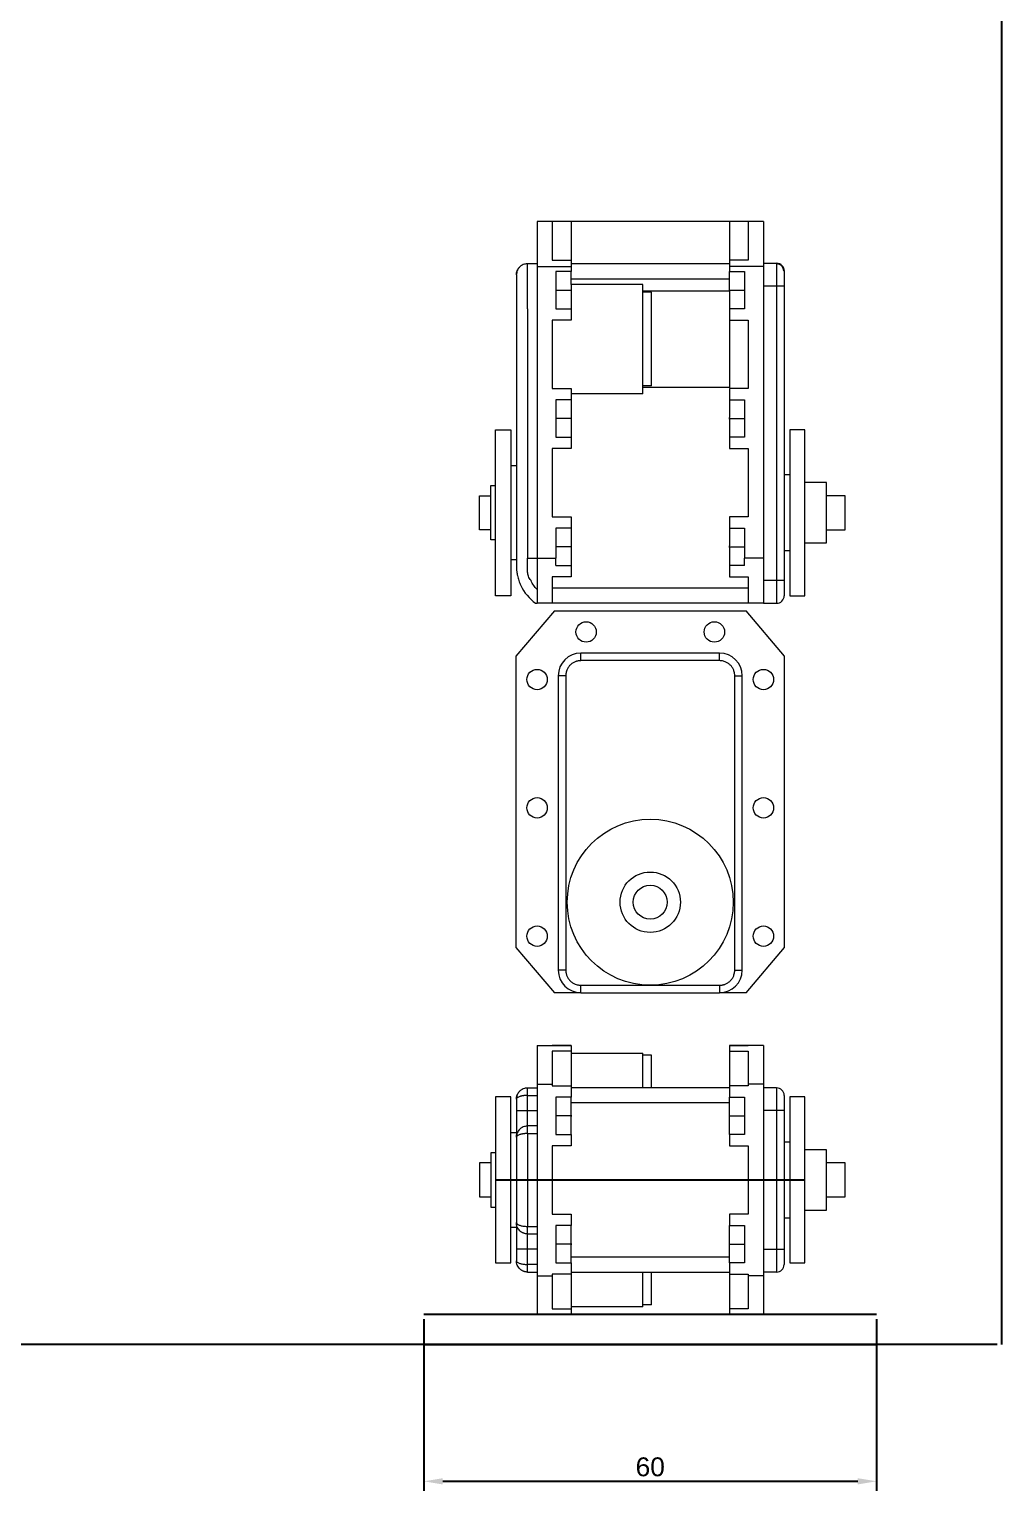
# Model space of a CAD drawing. Header units: millimetres. Extents: x 2045 to 5131, y -377 to 2192.
# Drawn here: x 3017.9 to 3146.9, y 1242.3 to 1436 of the extents above; entities that cross this region are included whole.
import ezdxf

# ---------------------------------------------------------------- set-up
doc = ezdxf.new("R2010")
doc.units = ezdxf.units.MM
doc.layers.add('AM_5', color=3, linetype='Continuous', lineweight=25)
doc.layers.add('Legs', color=7, linetype='Continuous')
doc.styles.get("Standard").update_dxf_attribs({"font": 'arial.ttf'})
doc.dimstyles.new('ISO-25$0', dxfattribs={"dimtxt": 2.5, "dimasz": 2.5, "dimexe": 1.25, "dimexo": 0.625, "dimtad": 1, "dimtxsty": 'Standard', "dimcen": 2.5, "dimadec": 0, "dimazin": 0, "dimtfac": 1, "dimtmove": 0, "dimatfit": 3, "dimfxl": 1, "dimarcsym": 0})

# ---------------------------------------------------------------- blocks, each defined once
blk = doc.blocks.new('*D15')
at = {"layer": 'AM_5', "color": 0, "lineweight": -2, "transparency": 16777216}
for p, q in [((3146.23, 1776.71), (2818.61, 1776.71)), ((2819.86, 1774.21), (2819.86, 1264.21)), ((3146.23, 1261.71), (2818.61, 1261.71))]:
    blk.add_line(p, q, dxfattribs=at)
at = {"layer": 'AM_5', "color": 0, "transparency": 16777216}
for points in [[(2819.44, 1774.21), (2820.27, 1774.21), (2819.86, 1776.71)], [(2819.44, 1264.21), (2820.27, 1264.21), (2819.86, 1261.71)]]:
    blk.add_solid(points, dxfattribs=at)
at = {"layer": 'Defpoints', "color": 0, "transparency": 16777216}
for p in [(3146.85, 1776.71), (2819.86, 1261.71), (3146.85, 1261.71)]:
    blk.add_point(p, dxfattribs=at)
at = {"layer": 'AM_5', "color": 0, "transparency": 16777216, "insert": (2817.95, 1519.21), "char_height": 2.5, "attachment_point": 5, "rotation": 90}
blk.add_mtext('515', dxfattribs=at)
blk = doc.blocks.new('*D16')
at = {"layer": 'AM_5', "color": 0, "lineweight": -2, "transparency": 16777216}
for p, q in [((3070.25, 1265.09), (3070.25, 1242.34)), ((3130.25, 1265.09), (3130.25, 1242.34)), ((3072.75, 1243.59), (3127.75, 1243.59))]:
    blk.add_line(p, q, dxfattribs=at)
at = {"layer": 'AM_5', "color": 0, "transparency": 16777216}
for points in [[(3072.75, 1244), (3072.75, 1243.17), (3070.25, 1243.59)], [(3127.75, 1244), (3127.75, 1243.17), (3130.25, 1243.59)]]:
    blk.add_solid(points, dxfattribs=at)
at = {"layer": 'Defpoints', "color": 0, "transparency": 16777216}
for p in [(3070.25, 1265.71), (3130.25, 1265.71), (3130.25, 1243.59)]:
    blk.add_point(p, dxfattribs=at)
at = {"layer": 'AM_5', "color": 0, "transparency": 16777216, "insert": (3100.25, 1245.49), "char_height": 2.5, "attachment_point": 5}
blk.add_mtext('60', dxfattribs=at)

msp = doc.modelspace()

# ---------------------------------------------------------------- linework, layer by layer
msp.add_line((3146.853, 1261.713), (3146.853, 1761.713))
at = {"layer": 'Legs', "color": 7, "linetype": 'Continuous', "lineweight": 15}
for p, q in [((3085.252, 1410.513), (3085.252, 1404.513)), ((3115.252, 1410.513), (3085.252, 1410.513)), ((3087.252, 1410.513), (3087.252, 1405.388)), ((3089.752, 1410.513), (3089.752, 1405.388)), ((3110.752, 1410.513), (3110.752, 1405.388)), ((3113.252, 1410.513), (3113.252, 1405.388)), ((3115.252, 1410.513), (3115.252, 1404.513)), ((3084.002, 1404.913), (3085.252, 1404.913)), ((3084.002, 1401.913), (3084.002, 1403.913)), ((3085.252, 1404.513), (3085.252, 1365.913)), ((3085.252, 1404.513), (3089.752, 1404.513)), ((3087.252, 1405.388), (3089.752, 1405.388)), ((3089.752, 1403.888), (3087.752, 1403.888)), ((3087.752, 1403.888), (3087.752, 1398.938)), ((3089.752, 1405.388), (3089.752, 1404.513)), ((3089.752, 1404.913), (3110.752, 1404.913)), ((3089.752, 1404.513), (3089.752, 1403.888)), ((3089.752, 1402.163), (3089.752, 1403.888)), ((3113.252, 1405.388), (3110.752, 1405.388)), ((3110.752, 1405.388), (3110.752, 1404.513)), ((3110.752, 1404.513), (3110.752, 1403.888)), ((3115.252, 1404.513), (3110.752, 1404.513)), ((3110.752, 1403.888), (3112.752, 1403.888)), ((3110.752, 1401.513), (3110.752, 1403.888)), ((3112.752, 1403.888), (3112.752, 1398.938)), ((3117.002, 1404.913), (3115.252, 1404.913)), ((3115.252, 1404.513), (3115.252, 1365.913)), ((3117.002, 1404.913), (3117.002, 1401.913)), ((3082.502, 1403.412), (3082.502, 1401.913)), ((3084.002, 1399.913), (3084.002, 1401.913)), ((3089.752, 1402.913), (3110.752, 1402.913)), ((3089.752, 1402.163), (3089.752, 1398.938)), ((3099.252, 1402.163), (3089.752, 1402.163)), ((3099.252, 1387.663), (3099.252, 1402.163)), ((3117.002, 1401.913), (3115.252, 1401.913)), ((3118.002, 1401.913), (3117.002, 1401.913)), ((3117.002, 1401.913), (3117.002, 1362.913)), ((3118.002, 1401.913), (3118.002, 1362.913)), ((3087.752, 1401.413), (3089.752, 1401.413)), ((3099.252, 1401.313), (3110.752, 1401.313)), ((3100.402, 1401.123), (3099.252, 1401.123)), ((3100.402, 1388.703), (3100.402, 1401.123)), ((3110.752, 1401.313), (3110.752, 1401.513)), ((3110.752, 1401.413), (3112.752, 1401.413)), ((3110.752, 1401.313), (3110.752, 1398.938)), ((3082.502, 1398.412), (3082.502, 1366.414)), ((3084.002, 1398.913), (3084.002, 1365.913)), ((3087.752, 1398.938), (3089.752, 1398.938)), ((3089.752, 1398.938), (3089.752, 1397.438)), ((3110.752, 1398.938), (3110.752, 1397.438)), ((3112.752, 1398.938), (3110.752, 1398.938)), ((3089.752, 1397.438), (3087.252, 1397.438)), ((3087.252, 1397.438), (3087.252, 1388.388)), ((3110.752, 1397.438), (3113.252, 1397.438)), ((3110.752, 1397.438), (3110.752, 1388.513)), ((3113.252, 1397.438), (3113.252, 1388.388)), ((3087.252, 1388.388), (3089.752, 1388.388)), ((3089.752, 1388.388), (3089.752, 1386.888)), ((3100.402, 1388.703), (3099.252, 1388.703)), ((3110.752, 1388.513), (3099.252, 1388.513)), ((3110.752, 1388.388), (3110.752, 1386.888)), ((3113.252, 1388.388), (3110.752, 1388.388)), ((3089.752, 1386.888), (3087.752, 1386.888)), ((3087.752, 1386.888), (3087.752, 1381.938)), ((3099.252, 1387.663), (3089.752, 1387.663)), ((3089.752, 1386.888), (3089.752, 1384.513)), ((3110.752, 1386.888), (3112.752, 1386.888)), ((3110.752, 1386.888), (3110.752, 1384.513)), ((3112.752, 1386.888), (3112.752, 1381.938)), ((3089.752, 1384.513), (3089.752, 1384.313)), ((3110.752, 1384.313), (3110.752, 1384.513)), ((3079.752, 1360.913), (3079.752, 1382.913)), ((3081.752, 1382.913), (3081.752, 1360.913)), ((3089.752, 1384.413), (3087.752, 1384.413)), ((3089.752, 1384.313), (3089.752, 1381.938)), ((3110.752, 1384.413), (3112.752, 1384.413)), ((3110.752, 1384.313), (3110.752, 1381.938)), ((3118.752, 1382.913), (3118.752, 1360.913)), ((3120.752, 1360.913), (3120.752, 1382.913)), ((3087.752, 1381.938), (3089.752, 1381.938)), ((3089.752, 1381.938), (3089.752, 1380.438)), ((3110.752, 1381.938), (3110.752, 1380.438)), ((3112.752, 1381.938), (3110.752, 1381.938)), ((3089.752, 1380.438), (3087.252, 1380.438)), ((3087.252, 1380.438), (3087.252, 1371.388)), ((3110.752, 1380.438), (3113.252, 1380.438)), ((3113.252, 1380.438), (3113.252, 1371.388)), ((3079.102, 1368.313), (3079.102, 1375.513)), ((3123.602, 1367.913), (3123.602, 1375.913)), ((3077.602, 1369.663), (3077.602, 1374.163)), ((3126.102, 1369.663), (3126.102, 1374.163)), ((3087.252, 1371.388), (3089.752, 1371.388)), ((3089.752, 1371.388), (3089.752, 1369.888)), ((3110.752, 1371.388), (3110.752, 1369.888)), ((3113.252, 1371.388), (3110.752, 1371.388)), ((3089.752, 1369.888), (3087.752, 1369.888)), ((3087.752, 1369.888), (3087.752, 1365.913)), ((3089.752, 1369.888), (3089.752, 1367.513)), ((3110.752, 1369.888), (3112.752, 1369.888)), ((3110.752, 1369.888), (3110.752, 1367.513)), ((3112.752, 1369.888), (3112.752, 1365.913)), ((3089.752, 1367.413), (3087.752, 1367.413)), ((3089.752, 1367.513), (3089.752, 1367.313)), ((3089.752, 1367.313), (3089.752, 1364.938)), ((3110.752, 1367.313), (3110.752, 1367.513)), ((3110.752, 1367.413), (3112.752, 1367.413)), ((3110.752, 1367.313), (3110.752, 1364.938)), ((3084.002, 1365.913), (3085.252, 1365.913)), ((3085.252, 1365.913), (3087.752, 1365.913)), ((3085.252, 1365.913), (3085.252, 1359.913)), ((3087.752, 1364.938), (3087.752, 1365.913)), ((3112.752, 1364.938), (3112.752, 1365.913)), ((3115.252, 1365.913), (3112.752, 1365.913)), ((3115.252, 1365.913), (3115.252, 1359.913)), ((3084.002, 1364.056), (3084.002, 1364.913)), ((3089.752, 1363.438), (3087.252, 1363.438)), ((3087.252, 1363.438), (3087.252, 1359.913)), ((3087.752, 1364.938), (3089.752, 1364.938)), ((3089.752, 1364.938), (3089.752, 1363.438)), ((3110.752, 1364.938), (3110.752, 1363.438)), ((3112.752, 1364.938), (3110.752, 1364.938)), ((3110.752, 1363.438), (3113.252, 1363.438)), ((3113.252, 1363.438), (3113.252, 1359.913)), ((3113.252, 1361.913), (3087.252, 1361.913)), ((3117.002, 1362.913), (3115.252, 1362.913)), ((3117.002, 1362.913), (3117.002, 1359.913)), ((3118.002, 1362.913), (3117.002, 1362.913)), ((3087.252, 1359.913), (3085.252, 1359.913)), ((3113.252, 1359.913), (3087.252, 1359.913)), ((3115.252, 1359.913), (3113.252, 1359.913)), ((3115.252, 1359.913), (3117.002, 1359.913)), ((3087.552, 1358.913), (3082.452, 1352.913)), ((3087.552, 1358.913), (3112.952, 1358.913)), ((3110.359, 1358.913), (3112.359, 1358.913)), ((3118.052, 1352.913), (3112.952, 1358.913)), ((3082.452, 1352.913), (3082.452, 1314.313)), ((3109.452, 1353.313), (3091.052, 1353.313)), ((3091.052, 1352.313), (3091.052, 1353.313)), ((3109.452, 1352.313), (3091.052, 1352.313)), ((3109.452, 1352.313), (3109.452, 1353.313)), ((3118.052, 1314.313), (3118.052, 1352.913)), ((3088.052, 1350.313), (3088.052, 1311.313)), ((3089.052, 1350.313), (3088.052, 1350.313)), ((3089.052, 1350.313), (3089.052, 1311.313)), ((3111.452, 1311.313), (3111.452, 1350.313)), ((3111.452, 1350.313), (3112.452, 1350.313)), ((3112.452, 1311.313), (3112.452, 1350.313)), ((3082.452, 1314.313), (3087.552, 1308.313)), ((3112.952, 1308.313), (3118.052, 1314.313)), ((3089.052, 1311.313), (3088.052, 1311.313)), ((3111.452, 1311.313), (3112.452, 1311.313)), ((3091.052, 1309.313), (3109.452, 1309.313)), ((3091.052, 1308.313), (3091.052, 1309.313)), ((3109.452, 1309.313), (3109.452, 1308.313)), ((3091.052, 1308.313), (3087.552, 1308.313)), ((3090.052, 1308.313), (3087.552, 1308.313)), ((3091.052, 1308.313), (3109.452, 1308.313)), ((3112.952, 1308.313), (3109.452, 1308.313)), ((3112.952, 1308.313), (3110.452, 1308.313)), ((3085.252, 1301.313), (3085.252, 1296.213)), ((3085.252, 1301.313), (3089.752, 1301.313)), ((3089.752, 1301.313), (3087.252, 1301.313)), ((3089.752, 1301.313), (3087.252, 1301.313)), ((3089.752, 1301.313), (3087.752, 1301.313)), ((3089.752, 1301.313), (3087.752, 1301.313)), ((3089.752, 1301.313), (3089.752, 1300.569)), ((3110.752, 1301.313), (3110.752, 1300.569)), ((3115.252, 1301.313), (3110.752, 1301.313)), ((3110.752, 1301.313), (3112.752, 1301.313)), ((3110.752, 1301.313), (3113.252, 1301.313)), ((3110.752, 1301.313), (3112.752, 1301.313)), ((3110.752, 1301.313), (3113.252, 1301.313)), ((3115.252, 1301.313), (3115.252, 1296.213)), ((3089.752, 1300.569), (3087.252, 1300.569)), ((3087.252, 1300.569), (3087.252, 1296.213)), ((3089.752, 1300.569), (3089.752, 1295.988)), ((3089.752, 1300.313), (3099.252, 1300.313)), ((3099.252, 1295.713), (3099.252, 1300.313)), ((3100.402, 1300.063), (3099.252, 1300.063)), ((3100.402, 1295.713), (3100.402, 1300.063)), ((3110.752, 1300.569), (3113.252, 1300.569)), ((3110.752, 1300.569), (3110.752, 1295.988)), ((3113.252, 1300.569), (3113.252, 1296.213)), ((3084.002, 1295.713), (3085.252, 1295.713)), ((3085.252, 1296.213), (3087.252, 1296.213)), ((3085.252, 1296.213), (3085.252, 1270.813)), ((3087.252, 1296.213), (3087.252, 1295.988)), ((3087.252, 1295.988), (3089.752, 1295.988)), ((3089.752, 1295.988), (3089.752, 1294.488)), ((3110.752, 1295.713), (3089.752, 1295.713)), ((3110.752, 1295.988), (3110.752, 1294.488)), ((3113.252, 1295.988), (3110.752, 1295.988)), ((3115.252, 1296.213), (3113.252, 1296.213)), ((3113.252, 1296.213), (3113.252, 1295.988)), ((3115.252, 1296.213), (3115.252, 1270.813)), ((3117.002, 1295.713), (3115.252, 1295.713)), ((3117.002, 1295.713), (3117.002, 1292.713)), ((3079.752, 1294.513), (3079.752, 1272.513)), ((3081.752, 1272.513), (3081.752, 1294.513)), ((3082.502, 1294.212), (3082.502, 1292.663)), ((3084.002, 1292.663), (3084.002, 1294.713)), ((3084.002, 1294.713), (3085.252, 1294.713)), ((3089.752, 1294.488), (3087.752, 1294.488)), ((3087.752, 1294.488), (3087.752, 1289.538)), ((3089.752, 1292.113), (3089.752, 1294.488)), ((3110.752, 1293.713), (3089.752, 1293.713)), ((3110.752, 1294.488), (3112.752, 1294.488)), ((3110.752, 1292.113), (3110.752, 1294.488)), ((3112.752, 1294.488), (3112.752, 1289.538)), ((3118.752, 1294.513), (3118.752, 1272.513)), ((3120.752, 1272.513), (3120.752, 1294.513)), ((3084.002, 1292.663), (3082.502, 1292.663)), ((3084.002, 1290.663), (3084.002, 1292.663)), ((3085.252, 1292.663), (3084.002, 1292.663)), ((3089.752, 1292.013), (3087.752, 1292.013)), ((3089.752, 1292.113), (3089.752, 1291.913)), ((3089.752, 1289.538), (3089.752, 1291.913)), ((3110.752, 1291.913), (3110.752, 1292.113)), ((3110.752, 1292.013), (3112.752, 1292.013)), ((3110.752, 1289.538), (3110.752, 1291.913)), ((3117.002, 1292.713), (3115.252, 1292.713)), ((3118.002, 1292.713), (3117.002, 1292.713)), ((3117.002, 1292.713), (3117.002, 1274.313)), ((3118.002, 1292.713), (3118.002, 1274.313)), ((3085.252, 1290.663), (3084.002, 1290.663)), ((3084.002, 1289.663), (3084.002, 1277.363)), ((3084.002, 1289.663), (3085.252, 1289.663)), ((3082.502, 1289.162), (3082.502, 1277.864)), ((3089.752, 1288.038), (3087.252, 1288.038)), ((3087.252, 1288.038), (3087.252, 1278.988)), ((3087.752, 1289.538), (3089.752, 1289.538)), ((3089.752, 1289.538), (3089.752, 1288.038)), ((3110.752, 1289.538), (3110.752, 1288.038)), ((3112.752, 1289.538), (3110.752, 1289.538)), ((3110.752, 1288.038), (3113.252, 1288.038)), ((3113.252, 1288.038), (3113.252, 1278.988)), ((3077.602, 1285.763), (3077.602, 1281.263)), ((3079.102, 1287.113), (3079.102, 1279.913)), ((3123.602, 1279.513), (3123.602, 1287.513)), ((3126.102, 1281.263), (3126.102, 1285.763)), ((3087.252, 1278.988), (3089.752, 1278.988)), ((3089.752, 1278.988), (3089.752, 1277.488)), ((3110.752, 1278.988), (3110.752, 1277.488)), ((3113.252, 1278.988), (3110.752, 1278.988)), ((3084.002, 1277.363), (3085.252, 1277.363)), ((3084.002, 1276.363), (3085.252, 1276.363)), ((3084.002, 1274.363), (3084.002, 1276.363)), ((3089.752, 1277.488), (3087.752, 1277.488)), ((3087.752, 1277.488), (3087.752, 1272.538)), ((3089.752, 1275.113), (3089.752, 1277.488)), ((3110.752, 1277.488), (3112.752, 1277.488)), ((3110.752, 1275.113), (3110.752, 1277.488)), ((3112.752, 1277.488), (3112.752, 1272.538)), ((3084.002, 1274.363), (3082.502, 1274.363)), ((3082.502, 1274.363), (3082.502, 1272.814)), ((3085.252, 1274.363), (3084.002, 1274.363)), ((3084.002, 1272.313), (3084.002, 1274.363)), ((3089.752, 1275.013), (3087.752, 1275.013)), ((3089.752, 1275.113), (3089.752, 1274.913)), ((3089.752, 1272.538), (3089.752, 1274.913)), ((3110.752, 1274.913), (3110.752, 1275.113)), ((3110.752, 1275.013), (3112.752, 1275.013)), ((3110.752, 1272.538), (3110.752, 1274.913)), ((3117.002, 1274.313), (3115.252, 1274.313)), ((3117.002, 1274.313), (3117.002, 1271.313)), ((3118.002, 1274.313), (3117.002, 1274.313)), ((3085.252, 1272.313), (3084.002, 1272.313)), ((3087.752, 1272.538), (3089.752, 1272.538)), ((3089.752, 1273.313), (3110.752, 1273.313)), ((3089.752, 1272.538), (3089.752, 1271.038)), ((3110.752, 1272.538), (3110.752, 1271.038)), ((3112.752, 1272.538), (3110.752, 1272.538)), ((3084.002, 1271.313), (3085.252, 1271.313)), ((3085.252, 1270.813), (3087.252, 1270.813)), ((3085.252, 1270.813), (3085.252, 1265.713)), ((3089.752, 1271.038), (3087.252, 1271.038)), ((3087.252, 1271.038), (3087.252, 1270.813)), ((3087.252, 1270.813), (3087.252, 1266.457)), ((3089.752, 1271.313), (3110.752, 1271.313)), ((3089.752, 1271.038), (3089.752, 1266.457)), ((3099.252, 1266.713), (3099.252, 1271.313)), ((3100.402, 1266.963), (3100.402, 1271.313)), ((3110.752, 1271.038), (3113.252, 1271.038)), ((3110.752, 1271.038), (3110.752, 1266.457)), ((3113.252, 1271.038), (3113.252, 1270.813)), ((3115.252, 1270.813), (3113.252, 1270.813)), ((3113.252, 1270.813), (3113.252, 1266.457)), ((3117.002, 1271.313), (3115.252, 1271.313)), ((3115.252, 1270.813), (3115.252, 1265.713)), ((3087.252, 1266.457), (3089.752, 1266.457)), ((3099.252, 1266.713), (3089.752, 1266.713)), ((3089.752, 1266.457), (3089.752, 1265.713)), ((3100.402, 1266.963), (3099.252, 1266.963)), ((3113.252, 1266.457), (3110.752, 1266.457)), ((3110.752, 1266.457), (3110.752, 1265.713)), ((3085.252, 1265.713), (3089.752, 1265.713)), ((3087.252, 1265.713), (3089.752, 1265.713)), ((3087.252, 1265.713), (3089.752, 1265.713)), ((3087.752, 1265.713), (3089.752, 1265.713)), ((3087.752, 1265.713), (3089.752, 1265.713)), ((3115.252, 1265.713), (3110.752, 1265.713)), ((3112.752, 1265.713), (3110.752, 1265.713)), ((3113.252, 1265.713), (3110.752, 1265.713)), ((3112.752, 1265.713), (3110.752, 1265.713)), ((3113.252, 1265.713), (3110.752, 1265.713))]:
    msp.add_line(p, q, dxfattribs=at)
at = {"layer": 'Legs', "color": 1}
for p, q in [((3079.752, 1283.513), (3120.752, 1283.513)), ((3070.252, 1265.713), (3130.252, 1265.713)), ((3070.252, 1261.713), (3130.252, 1261.713))]:
    msp.add_line(p, q, dxfattribs=at)
at = {"layer": 'Legs', "color": 7, "linetype": 'Continuous', "lineweight": 15}
for centre, radius in [((3091.752, 1356.113), 1.35), ((3108.752, 1356.113), 1.35), ((3085.252, 1349.813), 1.35), ((3115.252, 1349.813), 1.35), ((3085.252, 1332.813), 1.35), ((3115.252, 1332.813), 1.35), ((3100.252, 1320.313), 11), ((3100.252, 1320.313), 4), ((3100.252, 1320.313), 2.25), ((3085.252, 1315.813), 1.35), ((3115.252, 1315.813), 1.35)]:
    msp.add_circle(centre, radius, dxfattribs=at)
at = {"layer": 'Legs', "color": 7, "linetype": 'Continuous'}
msp.add_arc((3117.002, 1403.913), 1, 360, 90, dxfattribs=at)
at = {"layer": 'Legs', "color": 7, "linetype": 'Continuous', "lineweight": 15}
for centre, radius, start, end in [((3088.679, 1364.913), 6.177, 205.31713, 234.04316), ((3117.002, 1360.913), 1, 270, 0.00001), ((3091.052, 1350.313), 3, 90, 180), ((3109.452, 1350.313), 3, 0, 90), ((3091.052, 1311.313), 3, 180, 270), ((3109.452, 1311.313), 3, 270, 0), ((3117.002, 1294.713), 1, 359.99999, 90), ((3117.002, 1272.313), 1, 270, 0)]:
    msp.add_arc(centre, radius, start, end, dxfattribs=at)
for points, knots in [([(3082.502, 1403.412), (3082.508, 1403.506), (3082.52, 1403.705), (3082.584, 1403.94), (3082.657, 1404.065), (3082.676, 1404.099)], [0, 0, 0, 0, 0.3971375, 0.8406945, 1, 1, 1, 1]), ([(3082.857, 1404.378), (3082.846, 1404.367), (3082.785, 1404.299), (3082.678, 1404.128), (3082.557, 1403.846), (3082.538, 1403.62), (3082.528, 1403.497)], [0, 0, 0, 0, 0.050132, 0.2955176, 0.6187189, 1, 1, 1, 1]), ([(3084.018, 1404.896), (3083.942, 1404.892), (3083.795, 1404.884), (3083.536, 1404.828), (3083.229, 1404.708), (3083.006, 1404.553), (3082.882, 1404.408), (3082.857, 1404.378)], [0, 0, 0, 0, 0.1677828, 0.3204249, 0.5757663, 0.9127774, 1, 1, 1, 1]), ([(3084.002, 1403.913), (3084.002, 1404.044), (3084.002, 1404.307), (3084.002, 1404.634), (3084.002, 1404.84), (3084.002, 1404.868), (3084.002, 1404.878)], [0, 0, 0, 0, 0.2825843, 0.5651687, 0.847753, 1, 1, 1, 1]), ([(3118.002, 1403.913), (3118.002, 1403.912), (3118.002, 1403.911), (3118.002, 1403.898), (3118.002, 1403.879), (3118.002, 1403.852), (3118.002, 1403.816), (3118.002, 1403.742), (3118.002, 1403.597), (3118.002, 1403.337), (3118.002, 1403.019), (3118.002, 1402.701), (3118.002, 1402.412), (3118.002, 1402.164), (3118.002, 1401.997), (3118.002, 1401.913)], [0, 0, 0, 0, 0.0403222, 0.0803171, 0.1201425, 0.159958, 0.1999236, 0.2401972, 0.3700419, 0.5000573, 0.629902, 0.7599174, 0.8400454, 0.9196463, 1, 1, 1, 1]), ([(3082.502, 1401.913), (3082.502, 1400.985), (3082.502, 1400.094), (3082.502, 1398.782), (3082.502, 1398.413), (3082.502, 1398.413)], [0, 0, 0, 0, 0.5, 0.5, 1, 1, 1, 1]), ([(3084.002, 1398.913), (3084.002, 1399.044), (3084.002, 1399.307), (3084.002, 1399.634), (3084.002, 1399.84), (3084.002, 1399.868), (3084.002, 1399.878)], [0, 0, 0, 0, 0.2825844, 0.5651689, 0.8477533, 1, 1, 1, 1]), ([(3084.002, 1364.913), (3084.002, 1364.913), (3084.002, 1364.934), (3084.002, 1365.032), (3084.002, 1365.108), (3084.002, 1365.303), (3084.002, 1365.422), (3084.002, 1365.668), (3084.002, 1365.795), (3084.002, 1365.913)], [0, 0, 0, 0, 0.25, 0.25, 0.5, 0.5, 0.75, 0.75, 1, 1, 1, 1]), ([(3082.502, 1364.913), (3082.502, 1364.853), (3082.503, 1364.734), (3082.512, 1364.55), (3082.525, 1364.363), (3082.546, 1364.172), (3082.572, 1363.977), (3082.606, 1363.779), (3082.655, 1363.538), (3082.726, 1363.254), (3082.827, 1362.927), (3082.948, 1362.597), (3083.046, 1362.381), (3083.095, 1362.271)], [0, 0, 0, 0, 0.070877, 0.1420784, 0.2137175, 0.285906, 0.3587527, 0.4323636, 0.5068416, 0.6264285, 0.748243, 0.872652, 1, 1, 1, 1]), ([(3084.451, 1362.913), (3084.299, 1363.097), (3084.183, 1363.293), (3084.034, 1363.684), (3084.002, 1363.878), (3084.002, 1364.056)], [0, 0, 0, 0, 0.5, 0.5, 1, 1, 1, 1]), ([(3118.002, 1362.913), (3118.002, 1362.871), (3118.002, 1362.787), (3118.002, 1362.661), (3118.002, 1362.538), (3118.002, 1362.415), (3118.002, 1362.295), (3118.002, 1362.088), (3118.002, 1361.807), (3118.002, 1361.489), (3118.002, 1361.229), (3118.002, 1361.065), (3118.002, 1360.971), (3118.002, 1360.922), (3118.002, 1360.916), (3118.002, 1360.913)], [0, 0, 0, 0, 0.04032222, 0.08031714, 0.12014249, 0.15995801, 0.19992356, 0.24019724, 0.37004189, 0.50005725, 0.62990199, 0.75991743, 0.84004545, 0.91964627, 1, 1, 1, 1]), ([(3091.052, 1352.313), (3091.01, 1352.312), (3090.926, 1352.311), (3090.8, 1352.298), (3090.677, 1352.279), (3090.555, 1352.252), (3090.434, 1352.216), (3090.227, 1352.142), (3089.946, 1351.997), (3089.628, 1351.737), (3089.368, 1351.419), (3089.204, 1351.101), (3089.11, 1350.812), (3089.061, 1350.564), (3089.055, 1350.397), (3089.052, 1350.313)], [0, 0, 0, 0, 0.0403222, 0.0803171, 0.1201425, 0.159958, 0.1999236, 0.2401972, 0.3700419, 0.5000573, 0.629902, 0.7599174, 0.8400454, 0.9196463, 1, 1, 1, 1]), ([(3111.452, 1350.313), (3111.451, 1350.355), (3111.45, 1350.439), (3111.437, 1350.564), (3111.418, 1350.688), (3111.391, 1350.81), (3111.355, 1350.931), (3111.281, 1351.138), (3111.136, 1351.419), (3110.876, 1351.736), (3110.558, 1351.997), (3110.24, 1352.161), (3109.951, 1352.255), (3109.703, 1352.304), (3109.536, 1352.31), (3109.452, 1352.313)], [0, 0, 0, 0, 0.0403222, 0.0803171, 0.1201425, 0.159958, 0.1999236, 0.2401972, 0.3700419, 0.5000573, 0.629902, 0.7599174, 0.8400454, 0.9196463, 1, 1, 1, 1]), ([(3089.052, 1311.313), (3089.053, 1311.271), (3089.054, 1311.187), (3089.066, 1311.061), (3089.086, 1310.938), (3089.113, 1310.815), (3089.148, 1310.695), (3089.223, 1310.488), (3089.368, 1310.207), (3089.628, 1309.889), (3089.946, 1309.629), (3090.264, 1309.465), (3090.553, 1309.371), (3090.8, 1309.322), (3090.968, 1309.316), (3091.052, 1309.313)], [0, 0, 0, 0, 0.04032222, 0.08031714, 0.12014249, 0.15995801, 0.19992356, 0.24019724, 0.37004189, 0.50005725, 0.62990199, 0.75991743, 0.84004545, 0.91964627, 1, 1, 1, 1]), ([(3109.452, 1309.313), (3109.494, 1309.314), (3109.578, 1309.315), (3109.703, 1309.327), (3109.827, 1309.347), (3109.949, 1309.374), (3110.07, 1309.409), (3110.277, 1309.484), (3110.558, 1309.629), (3110.876, 1309.889), (3111.136, 1310.207), (3111.3, 1310.525), (3111.394, 1310.814), (3111.443, 1311.061), (3111.449, 1311.229), (3111.452, 1311.313)], [0, 0, 0, 0, 0.0403222, 0.0803171, 0.1201425, 0.159958, 0.1999236, 0.2401972, 0.3700419, 0.5000573, 0.629902, 0.7599174, 0.8400454, 0.9196463, 1, 1, 1, 1]), ([(3084.018, 1295.696), (3083.942, 1295.692), (3083.795, 1295.684), (3083.536, 1295.628), (3083.229, 1295.508), (3083.006, 1295.353), (3082.882, 1295.208), (3082.857, 1295.178)], [0, 0, 0, 0, 0.1677828, 0.3204249, 0.5757663, 0.9127774, 1, 1, 1, 1]), ([(3084.002, 1294.713), (3084.002, 1294.844), (3084.002, 1295.107), (3084.002, 1295.434), (3084.002, 1295.64), (3084.002, 1295.668), (3084.002, 1295.678)], [0, 0, 0, 0, 0.2825844, 0.5651688, 0.8477532, 1, 1, 1, 1]), ([(3082.502, 1294.212), (3082.508, 1294.306), (3082.52, 1294.505), (3082.584, 1294.74), (3082.657, 1294.865), (3082.676, 1294.899)], [0, 0, 0, 0, 0.3971368, 0.8406945, 1, 1, 1, 1]), ([(3084.002, 1294.713), (3083.961, 1294.712), (3083.879, 1294.712), (3083.756, 1294.706), (3083.633, 1294.698), (3083.511, 1294.685), (3083.392, 1294.67), (3083.275, 1294.65), (3083.163, 1294.628), (3083.056, 1294.601), (3082.917, 1294.561), (3082.758, 1294.498), (3082.626, 1294.418), (3082.548, 1294.342), (3082.509, 1294.277), (3082.504, 1294.233), (3082.502, 1294.212)], [0, 0, 0, 0, 0.0505607, 0.1017935, 0.1537376, 0.2064302, 0.259907, 0.3142024, 0.3693491, 0.4253783, 0.4823197, 0.6039014, 0.738534, 0.8321632, 0.9193152, 1, 1, 1, 1]), ([(3082.857, 1295.178), (3082.846, 1295.167), (3082.785, 1295.099), (3082.678, 1294.928), (3082.557, 1294.646), (3082.538, 1294.42), (3082.528, 1294.297)], [0, 0, 0, 0, 0.050132, 0.2955176, 0.6187189, 1, 1, 1, 1]), ([(3118.002, 1294.713), (3118.002, 1294.712), (3118.002, 1294.711), (3118.002, 1294.698), (3118.002, 1294.679), (3118.002, 1294.652), (3118.002, 1294.616), (3118.002, 1294.542), (3118.002, 1294.397), (3118.002, 1294.137), (3118.002, 1293.819), (3118.002, 1293.501), (3118.002, 1293.212), (3118.002, 1292.964), (3118.002, 1292.797), (3118.002, 1292.713)], [0, 0, 0, 0, 0.0403222, 0.0803171, 0.1201425, 0.159958, 0.1999236, 0.2401972, 0.3700419, 0.5000573, 0.629902, 0.7599174, 0.8400454, 0.9196463, 1, 1, 1, 1]), ([(3082.502, 1292.663), (3082.502, 1291.735), (3082.502, 1290.844), (3082.502, 1289.532), (3082.502, 1289.163), (3082.502, 1289.163)], [0, 0, 0, 0, 0.5, 0.5, 1, 1, 1, 1]), ([(3082.502, 1289.162), (3082.508, 1289.256), (3082.52, 1289.455), (3082.584, 1289.69), (3082.657, 1289.815), (3082.676, 1289.849)], [0, 0, 0, 0, 0.3971172, 0.8406947, 1, 1, 1, 1]), ([(3084.002, 1289.663), (3083.961, 1289.662), (3083.879, 1289.662), (3083.756, 1289.656), (3083.633, 1289.648), (3083.511, 1289.635), (3083.392, 1289.62), (3083.275, 1289.6), (3083.163, 1289.578), (3083.056, 1289.551), (3082.917, 1289.511), (3082.758, 1289.448), (3082.626, 1289.368), (3082.548, 1289.292), (3082.509, 1289.227), (3082.504, 1289.183), (3082.502, 1289.162)], [0, 0, 0, 0, 0.0505607, 0.1017936, 0.1537377, 0.2064303, 0.2599072, 0.3142026, 0.3693492, 0.4253784, 0.4823197, 0.6039016, 0.7385341, 0.8321576, 0.9193096, 1, 1, 1, 1]), ([(3082.857, 1290.128), (3082.846, 1290.117), (3082.785, 1290.049), (3082.678, 1289.878), (3082.557, 1289.596), (3082.538, 1289.37), (3082.528, 1289.247)], [0, 0, 0, 0, 0.0501322, 0.2955178, 0.618719, 1, 1, 1, 1]), ([(3084.018, 1290.646), (3083.942, 1290.642), (3083.795, 1290.634), (3083.536, 1290.578), (3083.229, 1290.458), (3083.006, 1290.303), (3082.882, 1290.158), (3082.857, 1290.128)], [0, 0, 0, 0, 0.1677828, 0.320425, 0.5757664, 0.9127775, 1, 1, 1, 1]), ([(3084.002, 1289.663), (3084.002, 1289.794), (3084.002, 1290.057), (3084.002, 1290.384), (3084.002, 1290.59), (3084.002, 1290.618), (3084.002, 1290.628)], [0, 0, 0, 0, 0.28258443, 0.56516885, 0.84775328, 1, 1, 1, 1]), ([(3082.502, 1277.864), (3082.503, 1277.851), (3082.504, 1277.826), (3082.517, 1277.787), (3082.54, 1277.748), (3082.574, 1277.708), (3082.64, 1277.649), (3082.758, 1277.578), (3082.94, 1277.506), (3083.138, 1277.452), (3083.343, 1277.412), (3083.559, 1277.384), (3083.78, 1277.366), (3083.929, 1277.364), (3084.002, 1277.363)], [0, 0, 0, 0, 0.0476989, 0.0977119, 0.1500419, 0.2046913, 0.2616622, 0.3962979, 0.517954, 0.620365, 0.7195838, 0.8157929, 0.9091921, 1, 1, 1, 1]), ([(3084.002, 1276.363), (3083.961, 1276.364), (3083.879, 1276.366), (3083.756, 1276.381), (3083.633, 1276.407), (3083.511, 1276.443), (3083.392, 1276.491), (3083.275, 1276.549), (3083.163, 1276.617), (3083.056, 1276.696), (3082.917, 1276.819), (3082.758, 1277.007), (3082.61, 1277.276), (3082.521, 1277.569), (3082.502, 1277.769), (3082.502, 1277.863), (3082.502, 1277.864)], [0, 0, 0, 0, 0.0505719, 0.1018162, 0.1537718, 0.206476, 0.2599648, 0.3142723, 0.3694312, 0.4254728, 0.4824268, 0.6039498, 0.7384915, 0.8762345, 0.9995608, 1, 1, 1, 1]), ([(3082.502, 1277.863), (3082.502, 1277.863), (3082.502, 1277.494), (3082.502, 1276.181), (3082.502, 1275.291), (3082.502, 1274.363)], [0, 0, 0, 0, 0.5, 0.5, 1, 1, 1, 1]), ([(3084.002, 1276.363), (3084.002, 1276.363), (3084.002, 1276.384), (3084.002, 1276.482), (3084.002, 1276.558), (3084.002, 1276.753), (3084.002, 1276.872), (3084.002, 1277.118), (3084.002, 1277.245), (3084.002, 1277.363)], [0, 0, 0, 0, 0.25, 0.25, 0.5, 0.5, 0.75, 0.75, 1, 1, 1, 1]), ([(3118.002, 1274.313), (3118.002, 1274.271), (3118.002, 1274.187), (3118.002, 1274.061), (3118.002, 1273.938), (3118.002, 1273.815), (3118.002, 1273.695), (3118.002, 1273.488), (3118.002, 1273.207), (3118.002, 1272.889), (3118.002, 1272.629), (3118.002, 1272.465), (3118.002, 1272.371), (3118.002, 1272.322), (3118.002, 1272.316), (3118.002, 1272.313)], [0, 0, 0, 0, 0.0403222, 0.0803171, 0.1201425, 0.159958, 0.1999236, 0.2401972, 0.3700419, 0.5000573, 0.629902, 0.7599174, 0.8400454, 0.9196463, 1, 1, 1, 1]), ([(3082.502, 1272.814), (3082.503, 1272.801), (3082.504, 1272.776), (3082.517, 1272.737), (3082.54, 1272.698), (3082.574, 1272.658), (3082.64, 1272.599), (3082.758, 1272.528), (3082.94, 1272.456), (3083.138, 1272.402), (3083.343, 1272.362), (3083.559, 1272.334), (3083.78, 1272.316), (3083.929, 1272.314), (3084.002, 1272.313)], [0, 0, 0, 0, 0.0476949, 0.0977059, 0.1500358, 0.2046873, 0.2616623, 0.3962981, 0.5179541, 0.6203651, 0.719584, 0.815793, 0.9091922, 1, 1, 1, 1]), ([(3084.002, 1271.313), (3083.961, 1271.314), (3083.879, 1271.316), (3083.756, 1271.331), (3083.633, 1271.357), (3083.511, 1271.393), (3083.392, 1271.441), (3083.275, 1271.499), (3083.163, 1271.567), (3083.056, 1271.646), (3082.917, 1271.769), (3082.758, 1271.957), (3082.61, 1272.226), (3082.521, 1272.519), (3082.502, 1272.719), (3082.502, 1272.813), (3082.502, 1272.814)], [0, 0, 0, 0, 0.0505719, 0.1018162, 0.1537719, 0.2064762, 0.2599649, 0.3142724, 0.3694313, 0.4254729, 0.4824269, 0.60395, 0.7384915, 0.8762284, 0.9995611, 1, 1, 1, 1]), ([(3084.002, 1271.313), (3084.002, 1271.313), (3084.002, 1271.334), (3084.002, 1271.432), (3084.002, 1271.508), (3084.002, 1271.703), (3084.002, 1271.822), (3084.002, 1272.068), (3084.002, 1272.195), (3084.002, 1272.313)], [0, 0, 0, 0, 0.25, 0.25, 0.5, 0.5, 0.75, 0.75, 1, 1, 1, 1])]:
    msp.add_open_spline(points, degree=3, knots=knots, dxfattribs=at)
for points, degree in [([(3082.8, 1404.304), (3082.877, 1404.395)], 1), ([(3084.002, 1404.878), (3084.002, 1404.913)], 1), ([(3084.002, 1399.878), (3084.002, 1399.913)], 1), ([(3079.752, 1382.913), (3081.752, 1382.913)], 1), ([(3120.752, 1382.913), (3118.752, 1382.913)], 1), ([(3081.752, 1378.163), (3082.502, 1378.163)], 1), ([(3118.752, 1376.913), (3118.002, 1376.913)], 1), ([(3079.102, 1375.513), (3079.752, 1375.513)], 1), ([(3123.602, 1375.913), (3120.752, 1375.913)], 1), ([(3077.602, 1374.163), (3079.102, 1374.163)], 1), ([(3126.102, 1374.163), (3123.602, 1374.163)], 1), ([(3079.102, 1369.663), (3077.602, 1369.663)], 1), ([(3123.602, 1369.663), (3126.102, 1369.663)], 1), ([(3079.752, 1368.313), (3079.102, 1368.313)], 1), ([(3120.752, 1367.913), (3123.602, 1367.913)], 1), ([(3082.502, 1365.663), (3081.752, 1365.663)], 1), ([(3082.502, 1366.413), (3082.502, 1366.413), (3082.502, 1365.853), (3082.502, 1364.913)], 3), ([(3118.002, 1366.913), (3118.752, 1366.913)], 1), ([(3085.252, 1361.73), (3084.926, 1362.081), (3084.656, 1362.48), (3084.451, 1362.913)], 3), ([(3081.752, 1360.913), (3079.752, 1360.913)], 1), ([(3085.052, 1359.913), (3085.052, 1359.913), (3085.128, 1359.913), (3085.252, 1359.913)], 3), ([(3118.752, 1360.913), (3120.752, 1360.913)], 1), ([(3084.002, 1295.678), (3084.002, 1295.713)], 1), ([(3081.752, 1294.513), (3079.752, 1294.513)], 1), ([(3082.8, 1295.104), (3082.877, 1295.195)], 1), ([(3120.752, 1294.513), (3118.752, 1294.513)], 1), ([(3082.502, 1289.763), (3081.752, 1289.763)], 1), ([(3082.8, 1290.054), (3082.877, 1290.145)], 1), ([(3084.002, 1290.628), (3084.002, 1290.663)], 1), ([(3118.752, 1288.513), (3118.002, 1288.513)], 1), ([(3079.102, 1285.763), (3077.602, 1285.763)], 1), ([(3079.752, 1287.113), (3079.102, 1287.113)], 1), ([(3123.602, 1287.513), (3120.752, 1287.513)], 1), ([(3126.102, 1285.763), (3123.602, 1285.763)], 1), ([(3077.602, 1281.263), (3079.102, 1281.263)], 1), ([(3123.602, 1281.263), (3126.102, 1281.263)], 1), ([(3079.102, 1279.913), (3079.752, 1279.913)], 1), ([(3118.002, 1278.513), (3118.752, 1278.513)], 1), ([(3120.752, 1279.513), (3123.602, 1279.513)], 1), ([(3081.752, 1277.263), (3082.502, 1277.263)], 1), ([(3079.752, 1272.513), (3081.752, 1272.513)], 1), ([(3118.752, 1272.513), (3120.752, 1272.513)], 1)]:
    msp.add_open_spline(points, degree=degree, dxfattribs=at)

# ---------------------------------------------------------------- dimensions: what is measured, and where the dimension line sits
at = {"layer": 'AM_5'}
for base, p1, p2, angle, picture, middle in [((2819.856, 1261.713), (3146.853, 1776.713), (3146.853, 1261.713), 90, '*D15', (2817.955, 1519.213)), ((3130.252, 1243.585), (3070.252, 1265.713), (3130.252, 1265.713), 0, '*D16', (3100.252, 1245.487))]:
    dim = msp.add_linear_dim(base=base, p1=p1, p2=p2, angle=angle, dimstyle='ISO-25$0', dxfattribs=at)
    dim.commit()
    dim.dimension.update_dxf_attribs({"geometry": picture, "text_midpoint": middle})

doc.saveas('drawing.dxf')
